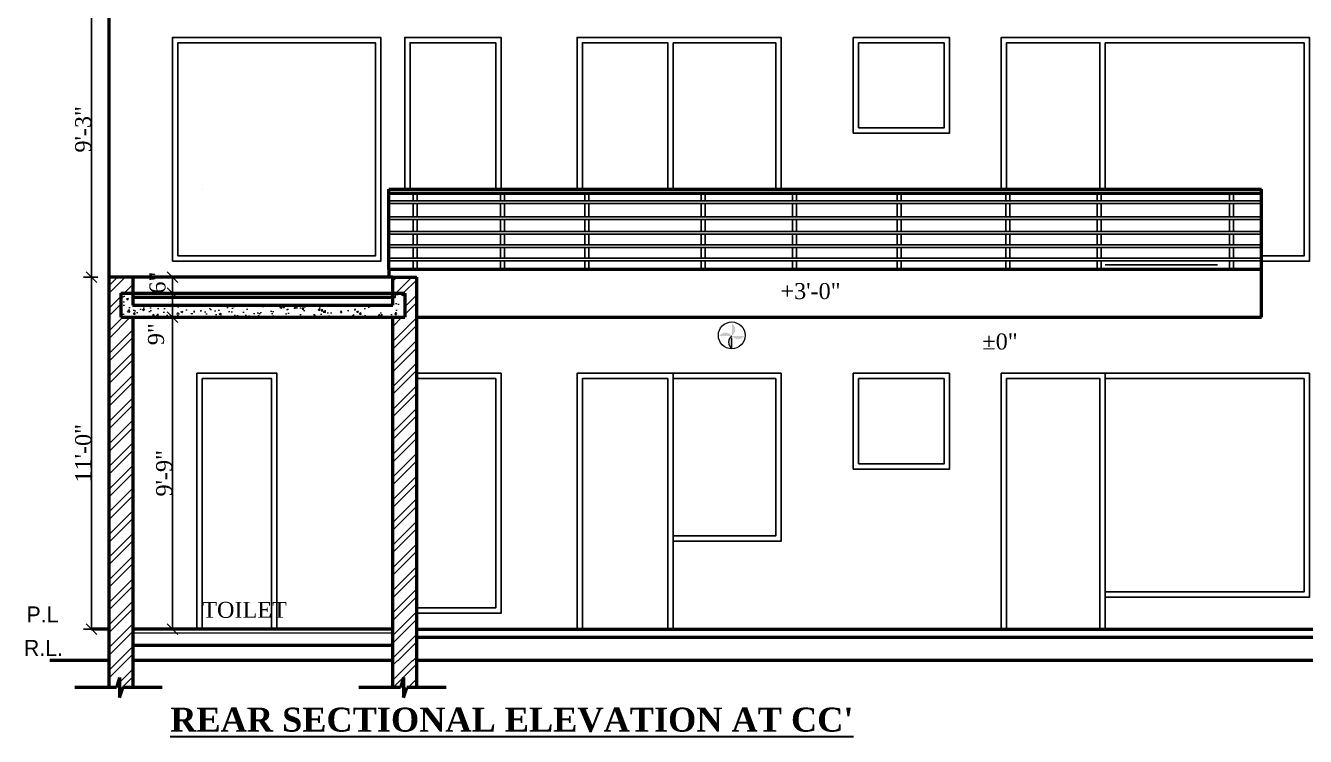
# Model space of a CAD drawing. Header units: feet. Extents: x 37458 to 42412, y -3338 to -325.
# Drawn here: x 40721.3 to 41201, y -816.4 to -549.8 of the extents above; entities that cross this region are included whole.
import ezdxf

# ---------------------------------------------------------------- set-up
doc = ezdxf.new("R2010")
doc.units = ezdxf.units.FT
doc.header["$MEASUREMENT"] = 0
doc.header["$PDMODE"] = 35
doc.header["$PDSIZE"] = 8
doc.layers.get('Defpoints').update_dxf_attribs({"color": 52})
for name, color, linetype, lineweight in [('dim', 161, 'Continuous', 25), ('dimensiom', 35, 'Continuous', 25), ('HAT', 8, 'Continuous', 13), ('Jonry', 243, 'Continuous', 20), ('RAILING', 113, 'Continuous', 25), ('TEXT', 7, 'Continuous', 30), ('walls', 1, 'Continuous', 50), ('WIN', 141, 'Continuous', 25)]:
    doc.layers.add(name, color=color, linetype=linetype, lineweight=lineweight)
doc.styles.add("4''", font='romai___.ttf', dxfattribs={"height": 7})
doc.styles.get("Standard").update_dxf_attribs({"font": 'times.ttf', "height": 6})
doc.dimstyles.new('arrow', dxfattribs={"dimtxt": 6, "dimasz": 4, "dimexe": 3, "dimexo": 6, "dimgap": 0, "dimtad": 1, "dimzin": 3, "dimdsep": 46, "dimlunit": 4, "dimtxsty": 'Standard', "dimblk": 'OBLIQUE', "dimcen": 12, "dimclrd": 7, "dimclre": 256, "dimclrt": 7, "dimadec": 0, "dimazin": 0, "dimtfac": 1, "dimtofl": 0, "dimtmove": 0, "dimatfit": 3, "dimfxl": 3, "dimfxlon": 1, "dimtolj": 1, "dimtzin": 0, "dimlwd": -1, "dimlwe": -1, "dimarcsym": 0})
pattern_1 = [(45, (0, -0.24), (-4.2426407, 4.2426407), []), (45, (2.8284, -0.24), (-4.2426407, 4.2426407), [])]

# ---------------------------------------------------------------- blocks, each defined once
blk = doc.blocks.new('_Oblique')
at = {"layer": 'dimensiom', "color": 0, "lineweight": -2}
blk.add_line((-0.5, -0.5), (0.5, 0.5), dxfattribs=at)
blk = doc.blocks.new('*D177')
at = {"layer": 'Defpoints', "color": 0, "ltscale": 0.75, "transparency": 16777216}
for p in [(40745.93, -644.23), (40761.46, -644.23, 99.43), (40752.46, -776.23)]:
    blk.add_point(p, dxfattribs=at)
at = {"layer": 'dim', "ltscale": 0.75, "transparency": 16777216}
for p, q in [((40744.03, -644.23), (40742.93, -644.23)), ((40746.46, -776.23), (40742.93, -776.23))]:
    blk.add_line(p, q, dxfattribs=at)
at = {"layer": 'dim', "color": 7, "ltscale": 0.75, "transparency": 16777216}
blk.add_line((40745.93, -776.23), (40745.93, -644.23), dxfattribs=at)
at = {"layer": 'dim', "color": 7, "ltscale": 0.75, "transparency": 16777216, "xscale": 4, "yscale": 4, "zscale": 4}
for p, rotation in [((40745.93, -644.23), 90), ((40745.93, -776.23), 270)]:
    blk.add_blockref('_Oblique', p, dxfattribs=dict(at, rotation=rotation))
at = {"layer": 'dim', "color": 7, "ltscale": 0.75, "transparency": 16777216, "insert": (40742.88, -710.23), "char_height": 6, "attachment_point": 5, "rotation": 90}
blk.add_mtext('\\A1;11\'-0"', dxfattribs=at)
blk = doc.blocks.new('*D178')
at = {"layer": 'Defpoints', "color": 0, "ltscale": 0.75, "transparency": 16777216}
for p in [(40745.93, -533.23), (40761.46, -533.23, 99.43), (40761.46, -644.23, 8.41)]:
    blk.add_point(p, dxfattribs=at)
at = {"layer": 'dim', "ltscale": 0.75, "transparency": 16777216}
for p, q in [((40744.03, -533.23), (40742.93, -533.23)), ((40748.4, -644.23), (40742.93, -644.23))]:
    blk.add_line(p, q, dxfattribs=at)
at = {"layer": 'dim', "color": 7, "ltscale": 0.75, "transparency": 16777216}
blk.add_line((40745.93, -644.23), (40745.93, -533.23), dxfattribs=at)
at = {"layer": 'dim', "color": 7, "ltscale": 0.75, "transparency": 16777216, "xscale": 4, "yscale": 4, "zscale": 4}
for p, rotation in [((40745.93, -533.23), 90), ((40745.93, -644.23), 270)]:
    blk.add_blockref('_Oblique', p, dxfattribs=dict(at, rotation=rotation))
at = {"layer": 'dim', "color": 7, "ltscale": 0.75, "transparency": 16777216, "insert": (40742.87, -588.73), "char_height": 6, "attachment_point": 5, "rotation": 90}
blk.add_mtext('\\A1;9\'-3"', dxfattribs=at)
blk = doc.blocks.new('*D294')
at = {"layer": 'Defpoints', "color": 0, "ltscale": 0.75, "transparency": 16777216}
for p in [(40771.76, -659.23, 99.43), (40776.29, -659.23), (40771.76, -776.23, 99.43)]:
    blk.add_point(p, dxfattribs=at)
at = {"layer": 'WIN', "color": 7, "ltscale": 0.75, "transparency": 16777216}
blk.add_line((40776.29, -776.23), (40776.29, -659.23), dxfattribs=at)
at = {"layer": 'WIN', "ltscale": 0.75, "transparency": 16777216}
for p, q in [((40778.84, -659.23), (40779.29, -659.23)), ((40778.84, -776.23), (40779.29, -776.23))]:
    blk.add_line(p, q, dxfattribs=at)
at = {"layer": 'WIN', "color": 7, "ltscale": 0.75, "transparency": 16777216, "xscale": 4, "yscale": 4, "zscale": 4}
for p, rotation in [((40776.29, -659.23), 90), ((40776.29, -776.23), 270)]:
    blk.add_blockref('_Oblique', p, dxfattribs=dict(at, rotation=rotation))
at = {"layer": 'WIN', "color": 7, "ltscale": 0.75, "transparency": 16777216, "insert": (40773.23, -717.73), "char_height": 6, "attachment_point": 5, "rotation": 90}
blk.add_mtext('\\A1;9\'-9"', dxfattribs=at)
blk = doc.blocks.new('*D295')
at = {"layer": 'Defpoints', "color": 0, "ltscale": 0.75, "transparency": 16777216}
for p in [(40773.58, -650.23, 99.43), (40776.29, -650.23), (40771.76, -659.23, 99.43)]:
    blk.add_point(p, dxfattribs=at)
at = {"layer": 'dim', "color": 7, "ltscale": 0.75, "transparency": 16777216}
blk.add_line((40776.29, -659.23), (40776.29, -650.23), dxfattribs=at)
at = {"layer": 'dim', "ltscale": 0.75, "transparency": 16777216}
for p, q in [((40778.94, -650.23), (40779.29, -650.23)), ((40778.84, -659.23), (40779.29, -659.23))]:
    blk.add_line(p, q, dxfattribs=at)
at = {"layer": 'dim', "color": 7, "ltscale": 0.75, "transparency": 16777216, "xscale": 4, "yscale": 4, "zscale": 4}
for p, rotation in [((40776.29, -650.23), 90), ((40776.29, -659.23), 270)]:
    blk.add_blockref('_Oblique', p, dxfattribs=dict(at, rotation=rotation))
at = {"layer": 'dim', "color": 7, "ltscale": 0.75, "transparency": 16777216, "insert": (40770.17, -665.57), "char_height": 6, "attachment_point": 5, "rotation": 90}
blk.add_mtext('\\A1;9"', dxfattribs=at)
blk = doc.blocks.new('*D296')
at = {"layer": 'Defpoints', "color": 0, "ltscale": 0.75, "transparency": 16777216}
for p in [(40761.46, -644.23, 8.41), (40776.29, -644.23), (40773.58, -650.23, 99.43)]:
    blk.add_point(p, dxfattribs=at)
at = {"layer": 'dim', "ltscale": 0.75, "transparency": 16777216}
for p, q in [((40773.86, -644.23), (40779.29, -644.23)), ((40778.94, -650.23), (40779.29, -650.23))]:
    blk.add_line(p, q, dxfattribs=at)
at = {"layer": 'dim', "color": 7, "ltscale": 0.75, "transparency": 16777216}
blk.add_line((40776.29, -650.23), (40776.29, -644.23), dxfattribs=at)
at = {"layer": 'dim', "color": 7, "ltscale": 0.75, "transparency": 16777216, "xscale": 4, "yscale": 4, "zscale": 4}
for p, rotation in [((40776.29, -644.23), 90), ((40776.29, -650.23), 270)]:
    blk.add_blockref('_Oblique', p, dxfattribs=dict(at, rotation=rotation))
at = {"layer": 'dim', "color": 7, "ltscale": 0.75, "transparency": 16777216, "insert": (40770.73, -646.22), "char_height": 6, "attachment_point": 5, "rotation": 90}
blk.add_mtext('\\A1;6"', dxfattribs=at)

msp = doc.modelspace()

# ---------------------------------------------------------------- hatches: boundary and pattern name
at = {"layer": 'HAT', "ltscale": 0.75}
h = msp.add_hatch(dxfattribs=at)
h.set_pattern_fill('ANSI32', color=256, scale=16, style=0)
h.set_pattern_definition(pattern_1)
h.paths.add_polyline_path([(40752.4572, -798.3134), (40752.4572, -644.2277), (40761.4572, -644.2277), (40761.4572, -650.2277), (40756.9572, -650.2277), (40756.9572, -659.2277), (40761.4572, -659.2277), (40761.4572, -798.3134), (40757.7323, -798.3134), (40756.432, -802.0197), (40757.0821, -800.1665), (40756.432, -794.5493), (40755.3417, -798.3134)])
h = msp.add_hatch(dxfattribs=at)
h.set_pattern_fill('ANSI32', color=256, scale=16, style=0)
h.set_pattern_definition(pattern_1)
h.paths.add_polyline_path([(40867.9022, -644.2277), (40858.9022, -644.2277), (40858.9022, -650.2277), (40863.4022, -650.2277), (40863.4022, -659.2277), (40858.9022, -659.2277), (40858.9022, -788.2277), (40867.9022, -788.2277)])
h = msp.add_hatch(dxfattribs=at)
h.set_pattern_fill('AR-CONC', color=256, style=0)
h.set_pattern_definition([(50, (0, -0.24), (7.1726018, -0.62752135), [0.75, -8.25]), (355, (0, -0.24), (-1.3875133, 7.5219213), [0.6, -6.6]), (100.4514, (0.598, -0.292), (5.7850938, 6.8943954), [0.6374019, -7.0114211]), (46.1842, (0, 1.76), (10.6724105, -1.6551901), [1.125, -12.375]), (96.6356, (0.889, 1.622), (9.346627, 9.7411787), [0.956103, -10.51713]), (351.1842, (0, 1.76), (9.3466195, 9.741186), [0.9, -9.9]), (21, (1, 1.26), (5.9690705, -4.0261889), [0.75, -8.25]), (326, (1, 1.26), (2.4331533, 7.2515005), [0.6, -6.6]), (71.4514, (1.4974, 0.9245), (8.4022263, 3.225305), [0.6374019, -7.0114211]), (37.5, (0, -0.24), (0.12159855, 3.32893854), [0, -6.52, 0, -6.7, 0, -6.625]), (7.5, (0, -0.24), (2.63069537, 3.94411712), [0, -3.82, 0, -6.37, 0, -2.525]), (327.5, (-2.23, -0.24), (5.33822436, -0.22554872), [0, -2.5, 0, -7.8, 0, -10.35]), (317.5, (-3.23, -0.24), (5.8318617, 1.0010498), [0, -3.25, 0, -5.18, 0, -7.35])])
h.paths.add_polyline_path([(40863.4022, -650.2277), (40858.9022, -650.2277), (40858.9022, -654.7277), (40761.4572, -654.7277), (40761.4572, -650.2277), (40756.9572, -650.2277), (40756.9572, -659.2277), (40863.4022, -659.2277)])
h = msp.add_hatch(dxfattribs=at)
h.set_pattern_fill('ANSI32', color=256, scale=16, style=0)
h.paths.add_polyline_path([(40867.9022, -787.9877), (40858.9022, -787.9877), (40858.9022, -798.0734), (40861.7867, -798.0734), (40862.877, -794.3093), (40862.877, -801.7797), (40864.1773, -798.0734), (40867.9022, -798.0734)])
at = {"layer": 'Jonry', "ltscale": 0.75}
h = msp.add_hatch(color=256, dxfattribs=at)
h.paths.add_polyline_path([(40985.9763, -661.521), (40985.9763, -666.2107, 0.00326813), (40986.0068, -666.1905, -0.00139375), (40985.9982, -666.1774, 0.00139375), (40986.0068, -666.1905, 0.53786413)])
h.paths.add_polyline_path([(40990.6659, -666.2107), (40986.0261, -666.2107, 0.00043582), (40986.022, -666.2133, 0.53254552)])
h.paths.add_polyline_path([(40985.9763, -666.2439, 0.52832187), (40985.9763, -670.8671)])
h.paths.add_polyline_path([(40981.3085, -666.2107), (40985.9543, -666.2107, 0.53291402)])

# ---------------------------------------------------------------- linework, layer by layer
at = {"layer": 'HAT', "ltscale": 0.75}
msp.add_line((40858.9022, -777.7277, 7.6399), (40761.4572, -777.7277, 7.6399), dxfattribs=at)
at = {"layer": 'Jonry', "ltscale": 0.75}
msp.add_line((40985.9763, -670.9004, -91.7922), (40985.9763, -666.9034, -91.7922), dxfattribs=at)
msp.add_circle((40985.9413, -665.9977, -104.0794), 5.0224, dxfattribs=at)
msp.add_arc((40987.5533, -668.5555, -91.7922), 2.7984, 123.077073, 236.922927, dxfattribs=at)
at = {"layer": 'RAILING', "lineweight": 53, "ltscale": 0.75}
for p, q in [((40857.4022, -611.2277, 7.6399), (41184.4572, -611.2277, 7.6399)), ((40857.4022, -612.7277, 7.6399), (41184.4572, -612.7277, 7.6399))]:
    msp.add_line(p, q, dxfattribs=at)
at = {"layer": 'RAILING', "ltscale": 0.75}
for p, q in [((40866.5288, -612.7277, 7.6399), (40866.5288, -615.6037, 7.6399)), ((40868.0288, -612.7277, 7.6399), (40868.0288, -615.6037, 7.6399)), ((40899.3059, -612.7277, 7.6399), (40899.3059, -615.6037, 7.6399)), ((40900.8059, -612.7277, 7.6399), (40900.8059, -615.6037, 7.6399)), ((40930.8886, -612.7277, 7.6399), (40930.8886, -615.6037, 7.6399)), ((40932.3886, -612.7277, 7.6399), (40932.3886, -615.6037, 7.6399)), ((40974.5027, -612.7277, 7.6399), (40974.5027, -615.6037, 7.6399)), ((40976.0027, -612.7277, 7.6399), (40976.0027, -615.6037, 7.6399)), ((41008.7173, -612.7277, 7.6399), (41008.7173, -615.6037, 7.6399)), ((41010.2173, -612.7277, 7.6399), (41010.2173, -615.6037, 7.6399)), ((41047.9572, -612.7277, 7.6399), (41047.9572, -615.6037, 7.6399)), ((41049.4572, -612.7277, 7.6399), (41049.4572, -615.6037, 7.6399)), ((41088.697, -612.7277, 7.6399), (41088.697, -615.6037, 7.6399)), ((41090.197, -612.7277, 7.6399), (41090.197, -615.6037, 7.6399)), ((41122.9116, -612.7277, 7.6399), (41122.9116, -615.6037, 7.6399)), ((41124.4116, -612.7277, 7.6399), (41124.4116, -615.6037, 7.6399)), ((41172.484, -612.7277, 7.6399), (41172.484, -615.6037, 7.6399)), ((41173.984, -612.7277, 7.6399), (41173.984, -615.6037, 7.6399)), ((40857.4022, -615.6037, 7.6399), (41184.4572, -615.6037, 7.6399)), ((40857.4022, -616.6037, 7.6399), (41184.4572, -616.6037, 7.6399)), ((40866.5288, -616.6037, 7.6399), (40866.5288, -621.6037, 7.6399)), ((40868.0288, -616.6037, 7.6399), (40868.0288, -621.6037, 7.6399)), ((40899.3059, -616.6037, 7.6399), (40899.3059, -621.6037, 7.6399)), ((40900.8059, -616.6037, 7.6399), (40900.8059, -621.6037, 7.6399)), ((40930.8886, -616.6037, 7.6399), (40930.8886, -621.6037, 7.6399)), ((40932.3886, -616.6037, 7.6399), (40932.3886, -621.6037, 7.6399)), ((40974.5027, -616.6037, 7.6399), (40974.5027, -621.6037, 7.6399)), ((40976.0027, -616.6037, 7.6399), (40976.0027, -621.6037, 7.6399)), ((41008.7173, -616.6037, 7.6399), (41008.7173, -621.6037, 7.6399)), ((41010.2173, -616.6037, 7.6399), (41010.2173, -621.6037, 7.6399)), ((41047.9572, -616.6037, 7.6399), (41047.9572, -621.6037, 7.6399)), ((41049.4572, -616.6037, 7.6399), (41049.4572, -621.6037, 7.6399)), ((41088.697, -616.6037, 7.6399), (41088.697, -621.6037, 7.6399)), ((41090.197, -616.6037, 7.6399), (41090.197, -621.6037, 7.6399)), ((41122.9116, -616.6037, 7.6399), (41122.9116, -621.6037, 7.6399)), ((41124.4116, -616.6037, 7.6399), (41124.4116, -621.6037, 7.6399)), ((41172.484, -616.6037, 7.6399), (41172.484, -621.6037, 7.6399)), ((41173.984, -616.6037, 7.6399), (41173.984, -621.6037, 7.6399)), ((40857.4022, -621.6037, 7.6399), (40914.4572, -621.6037, 7.6399)), ((40857.4022, -622.6037, 7.6399), (40914.4572, -622.6037, 7.6399)), ((40866.5288, -622.6037, 7.6399), (40866.5288, -627.1037, 7.6399)), ((40868.0288, -622.6037, 7.6399), (40868.0288, -627.1037, 7.6399)), ((40899.3059, -622.6037, 7.6399), (40899.3059, -627.1037, 7.6399)), ((40900.8059, -622.6037, 7.6399), (40900.8059, -627.1037, 7.6399)), ((40914.4572, -621.6037, 7.6399), (41184.4572, -621.6037, 7.6399)), ((40914.4572, -621.6037, 7.6399), (41184.4572, -621.6037, 7.6399)), ((40914.4572, -622.6037, 7.6399), (41184.4572, -622.6037, 7.6399)), ((40914.4572, -622.6037, 7.6399), (41184.4572, -622.6037, 7.6399)), ((40930.8886, -622.6037, 7.6399), (40930.8886, -627.1037, 7.6399)), ((40932.3886, -622.6037, 7.6399), (40932.3886, -627.1037, 7.6399)), ((40974.5027, -622.6037, 7.6399), (40974.5027, -627.1037, 7.6399)), ((40976.0027, -622.6037, 7.6399), (40976.0027, -627.1037, 7.6399)), ((41008.7173, -622.6037, 7.6399), (41008.7173, -627.1037, 7.6399)), ((41010.2173, -622.6037, 7.6399), (41010.2173, -627.1037, 7.6399)), ((41047.9572, -622.6037, 7.6399), (41047.9572, -627.1037, 7.6399)), ((41049.4572, -622.6037, 7.6399), (41049.4572, -627.1037, 7.6399)), ((41088.697, -622.6037, 7.6399), (41088.697, -627.1037, 7.6399)), ((41090.197, -622.6037, 7.6399), (41090.197, -627.1037, 7.6399)), ((41122.9116, -622.6037, 7.6399), (41122.9116, -627.1037, 7.6399)), ((41124.4116, -622.6037, 7.6399), (41124.4116, -627.1037, 7.6399)), ((41172.484, -622.6037, 7.6399), (41172.484, -627.1037, 7.6399)), ((41173.984, -622.6037, 7.6399), (41173.984, -627.1037, 7.6399)), ((40857.4022, -627.1037, 7.6399), (40914.4572, -627.1037, 7.6399)), ((40857.4022, -628.1037, 7.6399), (40914.4572, -628.1037, 7.6399)), ((40866.5288, -628.1037, 7.6399), (40866.5288, -632.1037, 7.6399)), ((40868.0288, -628.1037, 7.6399), (40868.0288, -632.1037, 7.6399)), ((40899.3059, -628.1037, 7.6399), (40899.3059, -632.1037, 7.6399)), ((40900.8059, -628.1037, 7.6399), (40900.8059, -632.1037, 7.6399)), ((40914.4572, -627.1037, 7.6399), (41184.4572, -627.1037, 7.6399)), ((40914.4572, -627.1037, 7.6399), (41184.4572, -627.1037, 7.6399)), ((40914.4572, -628.1037, 7.6399), (41184.4572, -628.1037, 7.6399)), ((40914.4572, -628.1037, 7.6399), (41184.4572, -628.1037, 7.6399)), ((40930.8886, -628.1037, 7.6399), (40930.8886, -632.1037, 7.6399)), ((40932.3886, -628.1037, 7.6399), (40932.3886, -632.1037, 7.6399)), ((40974.5027, -628.1037, 7.6399), (40974.5027, -632.1037, 7.6399)), ((40976.0027, -628.1037, 7.6399), (40976.0027, -632.1037, 7.6399)), ((41008.7173, -628.1037, 7.6399), (41008.7173, -632.1037, 7.6399)), ((41010.2173, -628.1037, 7.6399), (41010.2173, -632.1037, 7.6399)), ((41047.9572, -628.1037, 7.6399), (41047.9572, -632.1037, 7.6399)), ((41049.4572, -628.1037, 7.6399), (41049.4572, -632.1037, 7.6399)), ((41088.697, -628.1037, 7.6399), (41088.697, -632.1037, 7.6399)), ((41090.197, -628.1037, 7.6399), (41090.197, -632.1037, 7.6399)), ((41122.9116, -628.1037, 7.6399), (41122.9116, -632.1037, 7.6399)), ((41124.4116, -628.1037, 7.6399), (41124.4116, -632.1037, 7.6399)), ((41172.484, -628.1037, 7.6399), (41172.484, -632.1037, 7.6399)), ((41173.984, -628.1037, 7.6399), (41173.984, -632.1037, 7.6399)), ((40857.4022, -632.1037, 7.6399), (40914.4572, -632.1037, 7.6399)), ((40857.4022, -633.1037, 7.6399), (40914.4572, -633.1037, 7.6399)), ((40866.5288, -633.1037, 7.6399), (40866.5288, -637.1037, 7.6399)), ((40868.0288, -633.1037, 7.6399), (40868.0288, -637.1037, 7.6399)), ((40899.3059, -633.1037, 7.6399), (40899.3059, -637.1037, 7.6399)), ((40900.8059, -633.1037, 7.6399), (40900.8059, -637.1037, 7.6399)), ((40914.4572, -632.1037, 7.6399), (41184.4572, -632.1037, 7.6399)), ((40914.4572, -632.1037, 7.6399), (41184.4572, -632.1037, 7.6399)), ((40914.4572, -633.1037, 7.6399), (41184.4572, -633.1037, 7.6399)), ((40914.4572, -633.1037, 7.6399), (41184.4572, -633.1037, 7.6399)), ((40930.8886, -633.1037, 7.6399), (40930.8886, -637.1037, 7.6399)), ((40932.3886, -633.1037, 7.6399), (40932.3886, -637.1037, 7.6399)), ((40974.5027, -633.1037, 7.6399), (40974.5027, -637.1037, 7.6399)), ((40976.0027, -633.1037, 7.6399), (40976.0027, -637.1037, 7.6399)), ((41008.7173, -633.1037, 7.6399), (41008.7173, -637.1037, 7.6399)), ((41010.2173, -633.1037, 7.6399), (41010.2173, -637.1037, 7.6399)), ((41047.9572, -633.1037, 7.6399), (41047.9572, -637.1037, 7.6399)), ((41049.4572, -633.1037, 7.6399), (41049.4572, -637.1037, 7.6399)), ((41088.697, -633.1037, 7.6399), (41088.697, -637.1037, 7.6399)), ((41090.197, -633.1037, 7.6399), (41090.197, -637.1037, 7.6399)), ((41122.9116, -633.1037, 7.6399), (41122.9116, -637.1037, 7.6399)), ((41124.4116, -633.1037, 7.6399), (41124.4116, -637.1037, 7.6399)), ((41172.484, -633.1037, 7.6399), (41172.484, -637.1037, 7.6399)), ((41173.984, -633.1037, 7.6399), (41173.984, -637.1037, 7.6399)), ((40857.4022, -637.1037, 7.6399), (40914.4572, -637.1037, 7.6399)), ((40914.4572, -637.1037, 7.6399), (41184.4572, -637.1037, 7.6399)), ((40914.4572, -637.1037, 7.6399), (41184.4572, -637.1037, 7.6399)), ((40857.4022, -638.1037, 7.6399), (40914.4572, -638.1037, 7.6399)), ((40866.5288, -638.1037, 7.6399), (40866.5288, -641.2277, 7.6399)), ((40868.0288, -638.1037, 7.6399), (40868.0288, -641.2277, 7.6399)), ((40899.3059, -638.1037, 7.6399), (40899.3059, -641.2277, 7.6399)), ((40900.8059, -638.1037, 7.6399), (40900.8059, -641.2277, 7.6399)), ((40914.4572, -638.1037, 7.6399), (41184.4572, -638.1037, 7.6399)), ((40914.4572, -638.1037, 7.6399), (41184.4572, -638.1037, 7.6399)), ((40930.8886, -638.1037, 7.6399), (40930.8886, -641.2277, 7.6399)), ((40932.3886, -638.1037, 7.6399), (40932.3886, -641.2277, 7.6399)), ((40974.5027, -638.1037, 7.6399), (40974.5027, -641.2277, 7.6399)), ((40976.0027, -638.1037, 7.6399), (40976.0027, -641.2277, 7.6399)), ((41008.7173, -638.1037, 7.6399), (41008.7173, -641.2277, 7.6399)), ((41010.2173, -638.1037, 7.6399), (41010.2173, -641.2277, 7.6399)), ((41047.9572, -638.1037, 7.6399), (41047.9572, -641.2277, 7.6399)), ((41049.4572, -638.1037, 7.6399), (41049.4572, -641.2277, 7.6399)), ((41088.697, -638.1037, 7.6399), (41088.697, -641.2277, 7.6399)), ((41090.197, -638.1037, 7.6399), (41090.197, -641.2277, 7.6399)), ((41122.9116, -638.1037, 7.6399), (41122.9116, -641.2277, 7.6399)), ((41124.4116, -638.1037, 7.6399), (41124.4116, -641.2277, 7.6399)), ((41172.484, -638.1037, 7.6399), (41172.484, -641.2277, 7.6399)), ((41173.984, -638.1037, 7.6399), (41173.984, -641.2277, 7.6399))]:
    msp.add_line(p, q, dxfattribs=at)
at = {"layer": 'walls', "ltscale": 0.75}
for p, q in [((40752.4572, -389.2277, -91.7922), (40752.4572, -798.0734)), ((40857.4022, -641.2277, 7.6399), (40857.4022, -611.2277, 7.6399)), ((41184.4572, -641.2277, 7.6399), (41184.4572, -611.2277, 7.6399)), ((40857.4022, -641.2277, 7.6399), (41184.4572, -641.2277, 7.6399)), ((40857.4022, -641.2277, 7.6399), (40857.4022, -644.2277, 7.6399)), ((41184.4572, -659.2277, 7.6399), (41184.4572, -641.2277, 7.6399)), ((40761.4572, -644.2277, 7.6399), (40752.4572, -644.2277, -91.7922)), ((40761.4572, -644.2277, 7.6399), (40761.4572, -654.7277, 7.6399)), ((40858.9022, -644.2277, 7.6399), (40761.4572, -644.2277, -83.3851)), ((40858.9022, -644.2277, 7.6399), (40867.9022, -644.2277, 7.6399)), ((40858.9022, -654.7277, 7.6399), (40858.9022, -644.2277, 7.6399)), ((40867.9022, -798.0734, 99.432), (40867.9022, -644.2277, 7.6399)), ((40756.9572, -650.2277, 7.6399), (40756.9572, -659.2277, 7.6399)), ((40756.9572, -650.2277, 7.6399), (40863.4022, -650.2277, 7.6399)), ((40761.4572, -651.7277, 7.6399), (40858.9022, -651.7277, 7.6399)), ((40863.4022, -650.2277, 7.6399), (40863.4022, -659.2277, 7.6399)), ((40761.4572, -654.7277, 7.6399), (40858.9022, -654.7277, 7.6399)), ((40756.9572, -659.2277, 7.6399), (40863.4022, -659.2277, 7.6399)), ((40761.4572, -659.2277, 7.6399), (40761.4572, -798.0734, 99.432)), ((40858.9022, -798.0734, 99.432), (40858.9022, -659.2277, 7.6399)), ((40867.9022, -659.2277, 7.6399), (41184.4572, -659.2277, 7.6399)), ((40752.4572, -776.2277, -91.7922), (40745.9314, -776.2277, -91.7922)), ((40858.9022, -776.2277, 7.6399), (40761.4572, -776.2277, 7.6399)), ((40867.9022, -776.2277, 7.6399), (41203.9572, -776.2277, -91.7922)), ((40867.9022, -779.2277, 7.6399), (41220.4572, -779.2277, 7.6399)), ((40761.4572, -782.2277, 7.6399), (40858.9022, -782.2277, 7.6399)), ((40752.4572, -787.9877, 80.7603), (40730.4014, -787.9877, 7.6399)), ((40752.4572, -787.9877), (40745.9314, -787.9877)), ((40858.9022, -787.9877, 99.432), (40761.4572, -787.9877, 99.432)), ((40858.9022, -787.9877, 99.432), (40761.4572, -787.9877, 99.432)), ((41202.4572, -787.9877, 99.432), (40867.9022, -787.9877, 99.432)), ((41220.4572, -787.9877, 99.432), (40867.9022, -787.9877, 99.432)), ((40756.432, -794.3093, 99.432), (40755.3417, -798.0734, 99.432)), ((40756.432, -794.3093, 99.432), (40756.432, -801.7797, 99.432)), ((40862.877, -794.3093, 99.432), (40861.7867, -798.0734, 99.432)), ((40862.877, -794.3093, 99.432), (40862.877, -801.7797, 99.432)), ((40755.3417, -798.0734, 99.432), (40739.7653, -798.0734, 99.432)), ((40756.432, -801.7797, 99.432), (40757.7323, -798.0734, 99.432)), ((40772.4705, -798.0734, 99.432), (40757.7323, -798.0734, 99.432)), ((40861.7867, -798.0734, 99.432), (40846.2103, -798.0734, 99.432)), ((40862.877, -801.7797, 99.432), (40864.1773, -798.0734, 99.432)), ((40878.9156, -798.0734, 99.432), (40864.1773, -798.0734, 99.432))]:
    msp.add_line(p, q, dxfattribs=at)
at = {"layer": 'WIN'}
msp.add_line((40787.7072, -611.2277, 107.0719), (40787.7072, -611.2277, 107.0719), dxfattribs=at)
at = {"layer": 'WIN', "ltscale": 0.75}
for points, elevation in [([(40776.3662, -638.2277), (40854.3662, -638.2277), (40854.3662, -554.2277), (40776.3662, -554.2277)], 99.432), ([(40778.3662, -636.2277), (40852.3662, -636.2277), (40852.3662, -556.2277), (40778.3662, -556.2277)], 99.432), ([(41031.5054, -590.2277), (41067.5054, -590.2277), (41067.5054, -554.2277), (41031.5054, -554.2277)], 198.8641), ([(41033.5054, -588.2277), (41065.5054, -588.2277), (41065.5054, -556.2277), (41033.5054, -556.2277)], 198.8641), ([(41031.5054, -716.2277), (41067.5054, -716.2277), (41067.5054, -680.2277), (41031.5054, -680.2277)], 99.432), ([(41033.5054, -714.2277), (41065.5054, -714.2277), (41065.5054, -682.2277), (41033.5054, -682.2277)], 99.432)]:
    msp.add_lwpolyline(points, close=True, dxfattribs=dict(at, elevation=elevation))
for points, elevation in [([(40863.4022, -611.2277), (40863.4022, -554.2277), (40899.4572, -554.2277), (40899.4572, -611.2277)], 7.6399), ([(40865.4022, -611.2277), (40865.4022, -556.2277), (40897.4572, -556.2277), (40897.4572, -611.2277)], 7.6399), ([(40927.9572, -611.2277), (40927.9572, -554.2277), (40963.9572, -554.2277)], 7.6399), ([(40929.9572, -611.2277), (40929.9572, -556.2277), (40961.9572, -556.2277), (40961.9572, -611.2277)], 7.6399), ([(40963.9572, -554.2277), (41004.4572, -554.2277), (41004.4572, -611.2277)], 7.6399), ([(40963.9572, -556.2277), (40963.9572, -611.2277)], 7.6399), ([(40963.9572, -556.2277), (41002.4572, -556.2277), (41002.4572, -611.2277)], 7.6399), ([(41086.9572, -611.2277), (41086.9572, -554.2277), (41125.9572, -554.2277)], 7.6399), ([(41088.9572, -611.2277), (41088.9572, -556.2277), (41123.9572, -556.2277), (41123.9572, -611.2277)], 7.6399), ([(41125.9572, -554.2277), (41202.4572, -554.2277), (41202.4572, -638.2277), (41184.4572, -638.2277)], 7.6399), ([(41125.9572, -556.2277), (41125.9572, -611.2277)], 7.6399), ([(41125.9572, -556.2277), (41200.4572, -556.2277), (41200.4572, -636.2277), (41184.4572, -636.2277)], 7.6399), ([(41168.0257, -639.6037), (41125.9572, -639.6037)], 7.6399), ([(40867.9022, -770.2277), (40899.4572, -770.2277), (40899.4572, -680.2277), (40867.9022, -680.2277)], 7.6399), ([(40927.9572, -776.2277), (40927.9572, -680.2277), (40963.9572, -680.2277), (40963.9572, -776.2277)], -91.7922), ([(40963.9572, -680.2277), (41004.4572, -680.2277), (41004.4572, -743.2277), (40963.9572, -743.2277)], -91.7922), ([(41086.9572, -776.2277), (41086.9572, -680.2277), (41125.9572, -680.2277), (41125.9572, -776.2277)], -91.7922), ([(41125.9572, -680.2277), (41202.4572, -680.2277), (41202.4572, -764.2277), (41125.9572, -764.2277)], -91.7922), ([(40867.9022, -768.2277), (40897.4572, -768.2277), (40897.4572, -682.2277), (40867.9022, -682.2277)], 7.6399), ([(40929.9572, -776.2277), (40929.9572, -682.2277), (40961.9572, -682.2277), (40961.9572, -776.2277)], -91.7922), ([(40963.9572, -682.2277), (41002.4572, -682.2277), (41002.4572, -741.2277), (40963.9572, -741.2277)], -91.7922), ([(41088.9572, -776.2277), (41088.9572, -682.2277), (41123.9572, -682.2277), (41123.9572, -776.2277)], -91.7922), ([(41125.9572, -682.2277), (41200.4572, -682.2277), (41200.4572, -762.2277), (41125.9572, -762.2277)], -91.7922)]:
    msp.add_lwpolyline(points, dxfattribs=dict(at, elevation=elevation))
at = {"layer": 'WIN', "elevation": 7.6399}
for points in [[(40785.4572, -776.2277), (40785.4572, -680.2277), (40815.4633, -680.2277), (40815.4633, -776.2277)], [(40787.4572, -776.2277), (40787.4572, -682.2277), (40813.4633, -682.2277), (40813.4633, -776.2277)]]:
    msp.add_lwpolyline(points, dxfattribs=at)

# ---------------------------------------------------------------- texts
at = {"layer": 'TEXT', "lineweight": 25, "char_height": 6, "attachment_point": 1, "style": "4''"}
for s, insert, width in [('\\A1;{\\fRomantic|b0|i0|c2|p2;+3\'-0"}', (41004.21, -646.3921, 7.6399), 27.016491), ('\\A1;{\\fRomantic|b0|i0|c2|p2;%%P0"}', (41079.897, -665.2927, 7.6399), 11.124931), ('\\A1;P.L', (40721.5758, -767.6707, -87.9722), 18.418094), ('\\A1;R.L.', (40720.6038, -780.2451, -87.9722), 18.418094)]:
    msp.add_mtext(s, dxfattribs=dict(at, insert=insert, width=width))
at = {"layer": 'TEXT', "ltscale": 0.75, "insert": (40787.4786, -765.9429, 7.6399), "char_height": 8, "attachment_point": 1}
msp.add_mtext('\\A1;{\\H0.75x;TOILET}', dxfattribs=at)
at = {"layer": 'TEXT', "insert": (40775.4932, -805.6196), "char_height": 9, "width": 255.379552, "attachment_point": 1, "style": "4''"}
msp.add_mtext("{\\fRomantic|b1|i0|c2|p2;\\LREAR SECTIONAL ELEVATION AT CC'}", dxfattribs=at)

# ---------------------------------------------------------------- dimensions: what is measured, and where the dimension line sits
at = {"layer": 'dim', "color": 3, "ltscale": 0.75}
for base, p1, p2, picture, middle in [((40745.9314, -533.2277, -91.7922), (40761.4572, -644.2277, -83.3851), (40761.4572, -533.2277, 7.6399), '*D178', (40742.8709, -588.7277, -91.7922)), ((40745.9314, -644.2277, -91.7922), (40752.4572, -776.2277, -91.7922), (40761.4572, -644.2277, 7.6399), '*D177', (40742.8795, -710.2277, -91.7922))]:
    dim = msp.add_linear_dim(base=base, p1=p1, p2=p2, angle=90, dimstyle='arrow', override={"dimtmove": 1}, dxfattribs=at)
    dim.commit()
    dim.dimension.update_dxf_attribs({"geometry": picture, "text_midpoint": middle})
for base, p1, p2, picture, middle in [((40776.288, -644.2277, -91.7922), (40773.5785, -650.2277, 7.6399), (40761.4572, -644.2277, -83.3851), '*D296', (40773.7792, -646.2224, -91.7922)), ((40776.288, -650.2277, -91.7922), (40771.7594, -659.2277, 7.6399), (40773.5785, -650.2277, 7.6399), '*D295', (40773.2275, -665.5698, -91.7922))]:
    dim = msp.add_linear_dim(base=base, p1=p1, p2=p2, angle=90, dimstyle='arrow', override={"dimtmove": 1}, dxfattribs=at)
    dim.commit()
    dim.dimension.update_dxf_attribs({"geometry": picture, "text_midpoint": middle, "dimtype": 160})
at = {"layer": 'WIN', "ltscale": 0.75}
dim = msp.add_linear_dim(base=(40776.288, -659.2277, -91.7922), p1=(40771.7594, -776.2277, 7.6399), p2=(40771.7594, -659.2277, 7.6399), angle=90, dimstyle='arrow', dxfattribs=at)
dim.commit()
dim.dimension.update_dxf_attribs({"geometry": '*D294', "text_midpoint": (40773.2275, -717.7277, -91.7922)})

doc.saveas('drawing.dxf')
